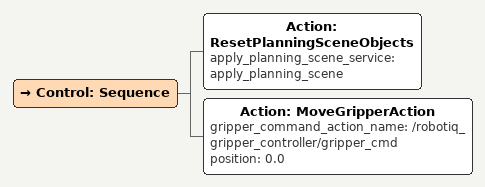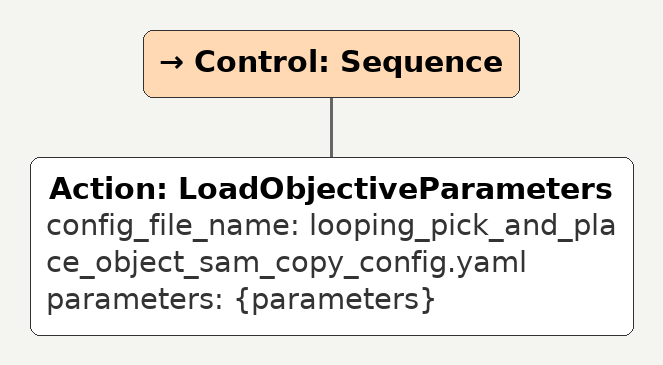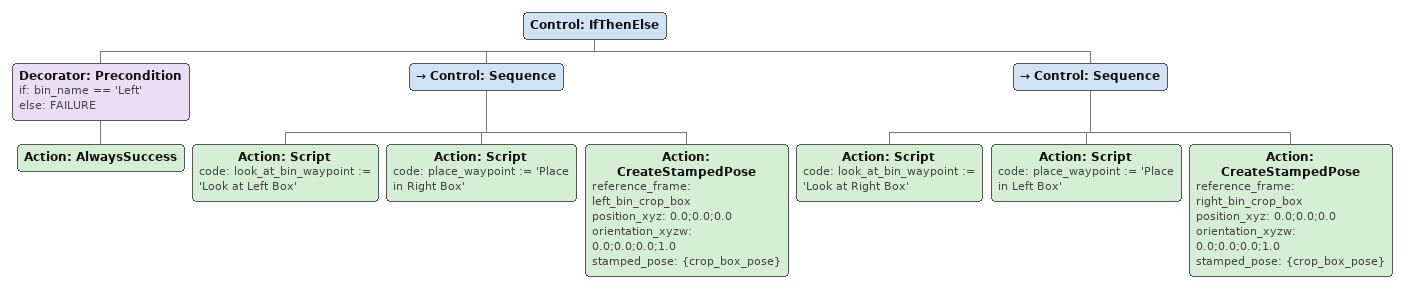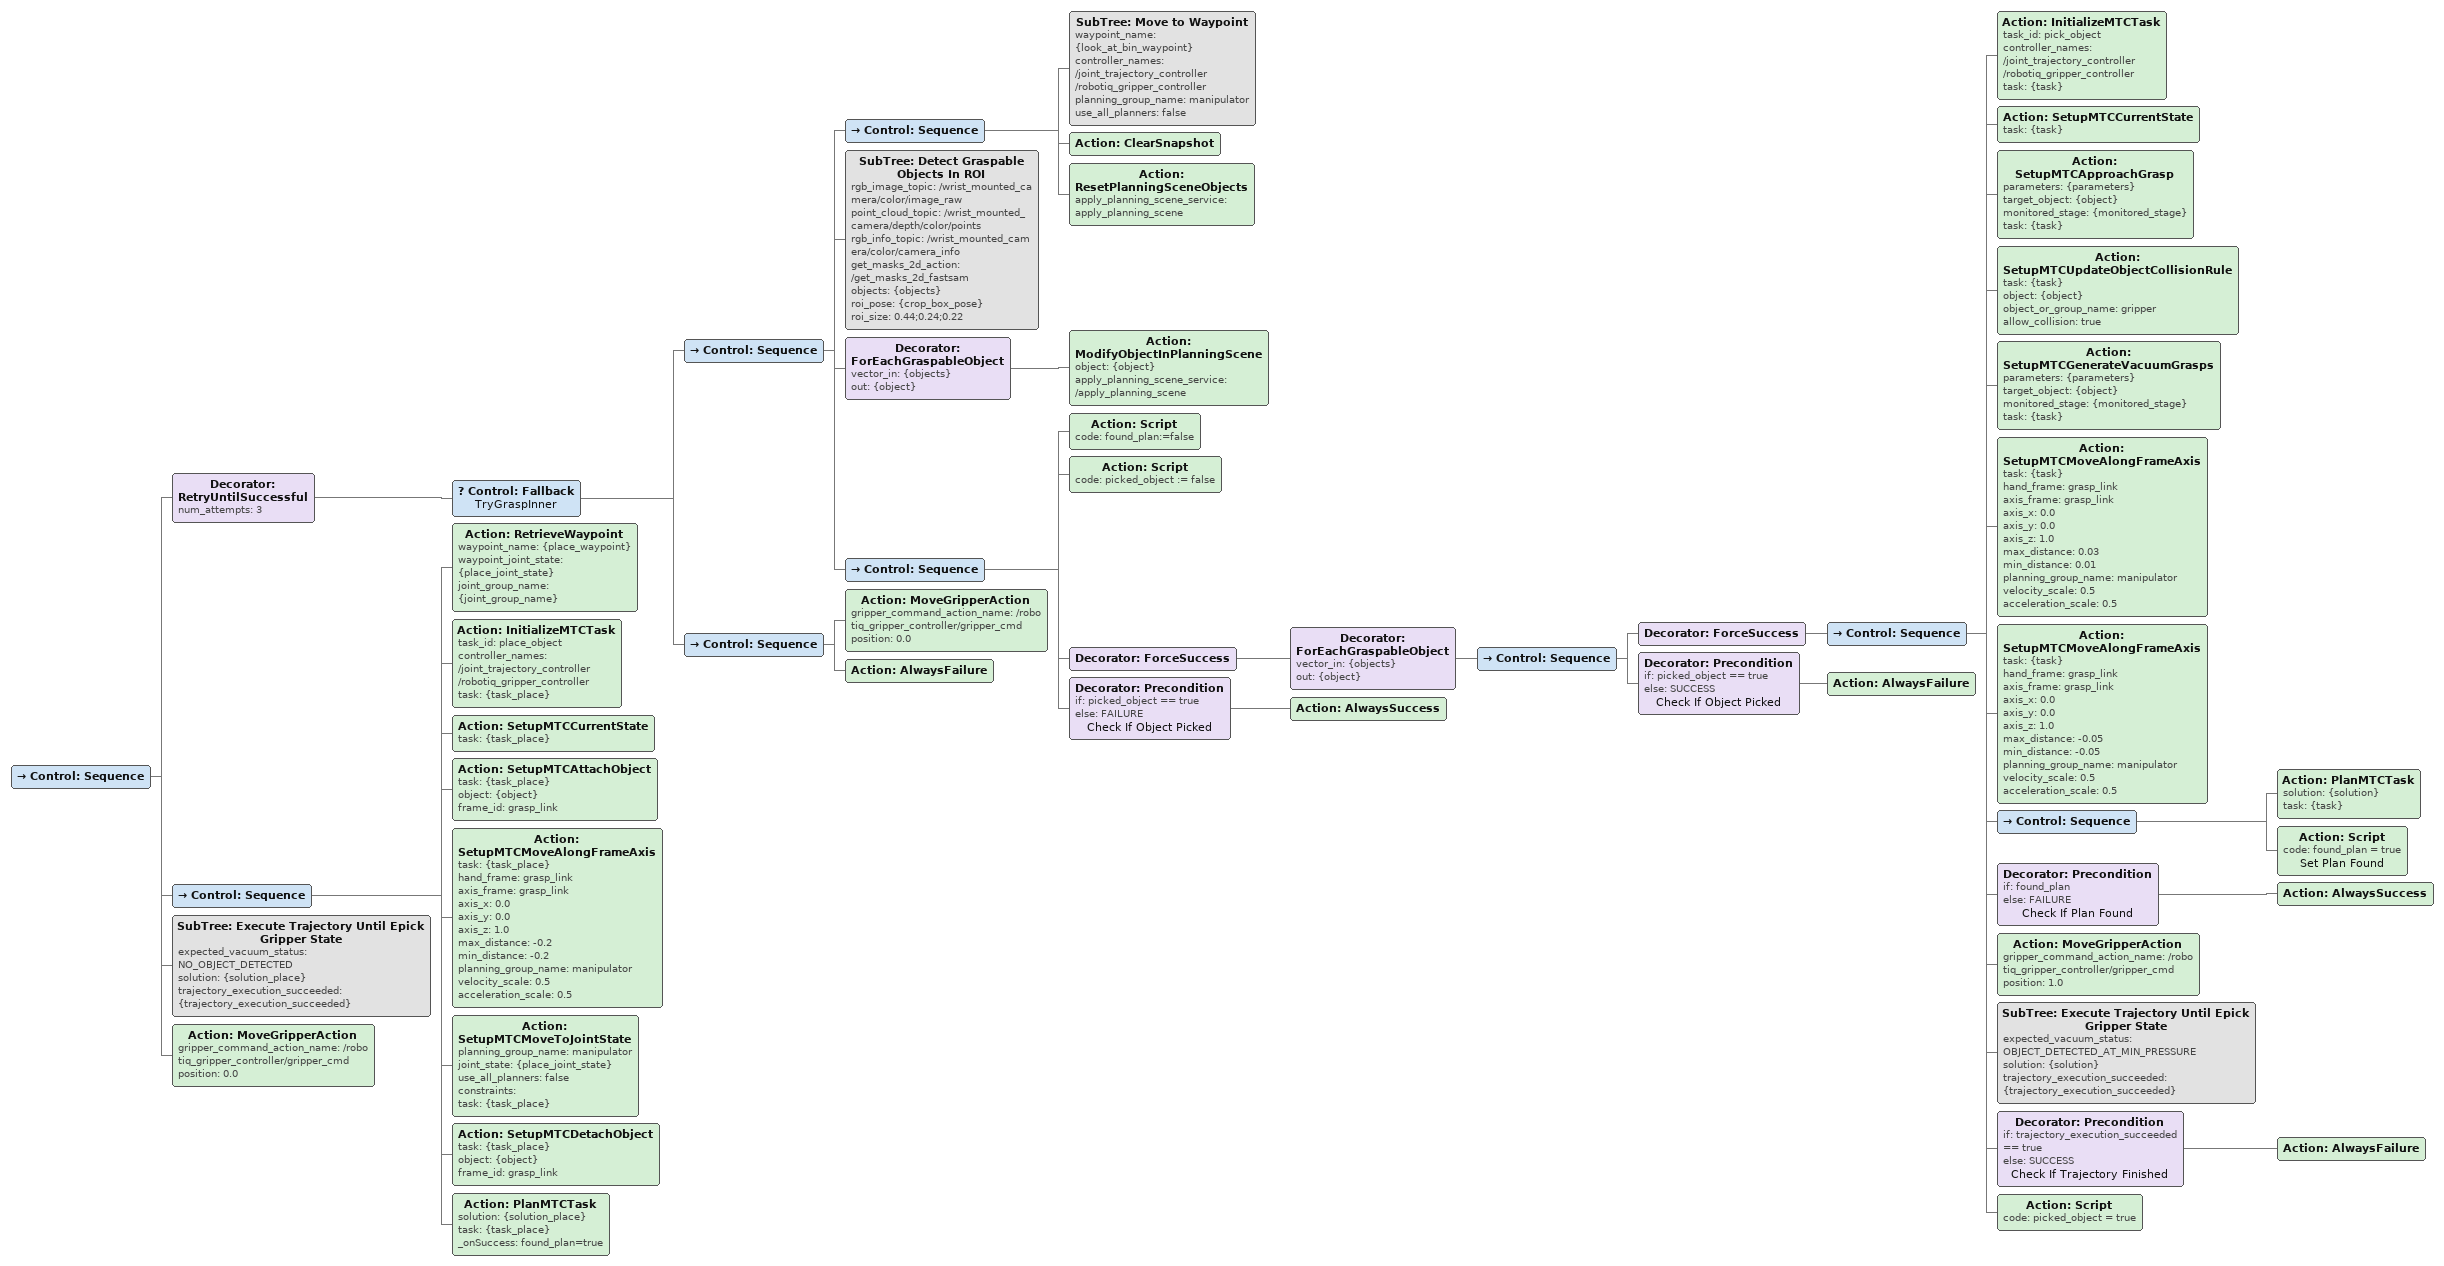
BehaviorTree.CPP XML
<Control ID="Sequence">
  <Action ID="ResetPlanningSceneObjects" apply_planning_scene_service="apply_planning_scene"/>
  <Action ID="MoveGripperAction" gripper_command_action_name="/robotiq_gripper_controller/gripper_cmd" position="0.0"/>
</Control>

<Control ID="Sequence">
  <Action ID="LoadObjectiveParameters" config_file_name="looping_pick_and_place_object_sam_copy_config.yaml" parameters="{parameters}"/>
</Control>

<Control ID="IfThenElse">
  <Decorator ID="Precondition" if="bin_name == 'Left'" else="FAILURE">
    <Action ID="AlwaysSuccess"/>
  </Decorator>
  <Control ID="Sequence">
    <Action ID="Script" code="look_at_bin_waypoint := 'Look at Left Box'"/>
    <Action ID="Script" code="place_waypoint := 'Place in Right Box'"/>
    <Action ID="CreateStampedPose" reference_frame="left_bin_crop_box" position_xyz="0.0;0.0;0.0" orientation_xyzw="0.0;0.0;0.0;1.0" stamped_pose="{crop_box_pose}"/>
  </Control>
  <Control ID="Sequence">
    <Action ID="Script" code="look_at_bin_waypoint := 'Look at Right Box'"/>
    <Action ID="Script" code="place_waypoint := 'Place in Left Box'"/>
    <Action ID="CreateStampedPose" reference_frame="right_bin_crop_box" position_xyz="0.0;0.0;0.0" orientation_xyzw="0.0;0.0;0.0;1.0" stamped_pose="{crop_box_pose}"/>
  </Control>
</Control>

<Control ID="Sequence">
  <Decorator ID="RetryUntilSuccessful" num_attempts="3">
    <Control ID="Fallback" name="TryGraspInner">
      <Control ID="Sequence">
        <Control ID="Sequence">
          <SubTree ID="Move to Waypoint" waypoint_name="{look_at_bin_waypoint}" controller_names="/joint_trajectory_controller /robotiq_gripper_controller" planning_group_name="manipulator" use_all_planners="false"/>
          <Action ID="ClearSnapshot"/>
          <Action ID="ResetPlanningSceneObjects" apply_planning_scene_service="apply_planning_scene"/>
        </Control>
        <SubTree ID="Detect Graspable Objects In ROI" rgb_image_topic="/wrist_mounted_camera/color/image_raw" point_cloud_topic="/wrist_mounted_camera/depth/color/points" rgb_info_topic="/wrist_mounted_camera/color/camera_info" get_masks_2d_action="/get_masks_2d_fastsam" objects="{objects}" roi_pose="{crop_box_pose}" roi_size="0.44;0.24;0.22"/>
        <Decorator ID="ForEachGraspableObject" vector_in="{objects}" out="{object}">
          <Action ID="ModifyObjectInPlanningScene" object="{object}" apply_planning_scene_service="/apply_planning_scene"/>
        </Decorator>
        <Control ID="Sequence">
          <Action ID="Script" code="found_plan:=false"/>
          <Action ID="Script" code="picked_object := false"/>
          <Decorator ID="ForceSuccess">
            <Decorator ID="ForEachGraspableObject" vector_in="{objects}" out="{object}">
              <Control ID="Sequence">
                <Decorator ID="ForceSuccess">
                  <Control ID="Sequence">
                    <Action ID="InitializeMTCTask" task_id="pick_object" controller_names="/joint_trajectory_controller /robotiq_gripper_controller" task="{task}"/>
                    <Action ID="SetupMTCCurrentState" task="{task}"/>
                    <Action ID="SetupMTCApproachGrasp" parameters="{parameters}" target_object="{object}" monitored_stage="{monitored_stage}" task="{task}"/>
                    <Action ID="SetupMTCUpdateObjectCollisionRule" task="{task}" object="{object}" object_or_group_name="gripper" allow_collision="true"/>
                    <Action ID="SetupMTCGenerateVacuumGrasps" parameters="{parameters}" target_object="{object}" monitored_stage="{monitored_stage}" task="{task}"/>
                    <Action ID="SetupMTCMoveAlongFrameAxis" task="{task}" hand_frame="grasp_link" axis_frame="grasp_link" axis_x="0.0" axis_y="0.0" axis_z="1.0" max_distance="0.03" min_distance="0.01" planning_group_name="manipulator" velocity_scale="0.5" acceleration_scale="0.5"/>
                    <Action ID="SetupMTCMoveAlongFrameAxis" task="{task}" hand_frame="grasp_link" axis_frame="grasp_link" axis_x="0.0" axis_y="0.0" axis_z="1.0" max_distance="-0.05" min_distance="-0.05" planning_group_name="manipulator" velocity_scale="0.5" acceleration_scale="0.5"/>
                    <Control ID="Sequence">
                      <Action ID="PlanMTCTask" solution="{solution}" task="{task}"/>
                      <Action ID="Script" code="found_plan = true" name="Set Plan Found"/>
                    </Control>
                    <Decorator ID="Precondition" if="found_plan" else="FAILURE" name="Check If Plan Found">
                      <Action ID="AlwaysSuccess"/>
                    </Decorator>
                    <Action ID="MoveGripperAction" gripper_command_action_name="/robotiq_gripper_controller/gripper_cmd" position="1.0"/>
                    <SubTree ID="Execute Trajectory Until Epick Gripper State" expected_vacuum_status="OBJECT_DETECTED_AT_MIN_PRESSURE" solution="{solution}" trajectory_execution_succeeded="{trajectory_execution_succeeded}"/>
                    <Decorator ID="Precondition" if="trajectory_execution_succeeded == true" else="SUCCESS" name="Check If Trajectory Finished">
                      <Action ID="AlwaysFailure"/>
                    </Decorator>
                    <Action ID="Script" code="picked_object = true"/>
                  </Control>
                </Decorator>
                <Decorator ID="Precondition" if="picked_object == true" else="SUCCESS" name="Check If Object Picked">
                  <Action ID="AlwaysFailure"/>
                </Decorator>
              </Control>
            </Decorator>
          </Decorator>
          <Decorator ID="Precondition" if="picked_object == true" else="FAILURE" name="Check If Object Picked">
            <Action ID="AlwaysSuccess"/>
          </Decorator>
        </Control>
      </Control>
      <Control ID="Sequence">
        <Action ID="MoveGripperAction" gripper_command_action_name="/robotiq_gripper_controller/gripper_cmd" position="0.0"/>
        <Action ID="AlwaysFailure"/>
      </Control>
    </Control>
  </Decorator>
  <Control ID="Sequence">
    <Action ID="RetrieveWaypoint" waypoint_name="{place_waypoint}" waypoint_joint_state="{place_joint_state}" joint_group_name="{joint_group_name}"/>
    <Action ID="InitializeMTCTask" task_id="place_object" controller_names="/joint_trajectory_controller /robotiq_gripper_controller" task="{task_place}"/>
    <Action ID="SetupMTCCurrentState" task="{task_place}"/>
    <Action ID="SetupMTCAttachObject" task="{task_place}" object="{object}" frame_id="grasp_link"/>
    <Action ID="SetupMTCMoveAlongFrameAxis" task="{task_place}" hand_frame="grasp_link" axis_frame="grasp_link" axis_x="0.0" axis_y="0.0" axis_z="1.0" max_distance="-0.2" min_distance="-0.2" planning_group_name="manipulator" velocity_scale="0.5" acceleration_scale="0.5"/>
    <Action ID="SetupMTCMoveToJointState" planning_group_name="manipulator" joint_state="{place_joint_state}" use_all_planners="false" constraints="" task="{task_place}"/>
    <Action ID="SetupMTCDetachObject" task="{task_place}" object="{object}" frame_id="grasp_link"/>
    <Action ID="PlanMTCTask" solution="{solution_place}" task="{task_place}" _onSuccess="found_plan=true"/>
  </Control>
  <SubTree ID="Execute Trajectory Until Epick Gripper State" expected_vacuum_status="NO_OBJECT_DETECTED" solution="{solution_place}" trajectory_execution_succeeded="{trajectory_execution_succeeded}"/>
  <Action ID="MoveGripperAction" gripper_command_action_name="/robotiq_gripper_controller/gripper_cmd" position="0.0"/>
</Control>
